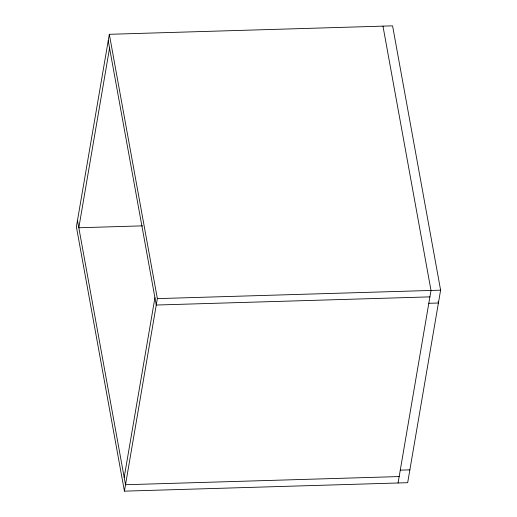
<?xml version="1.0" encoding="UTF-8"?>
<svg xmlns="http://www.w3.org/2000/svg" width="517" height="517" viewBox="0 0 517 517"><rect width="100%" height="100%" fill="white"/><g stroke="black" fill="none" stroke-linecap="round" stroke-linejoin="round"><path stroke-width="0.78" d="M109.326 34.303L76.387 226.834L124.423 491.15L407.674 482.697L440.613 290.166L392.577 25.85L109.326 34.303L157.362 298.619L124.423 491.15M109.565 48.062L78.823 227.758L142.589 225.851M124.19 477.391L154.932 297.695M398.071 482.988L431.01 290.457L382.974 26.134M157.362 298.619L440.613 290.166M429.911 296.874L156.263 305.036L108.227 40.72M428.813 303.292L438.416 303.007L438.132 301.456M400.268 470.153L409.865 469.863M399.169 476.571L125.521 484.733L77.485 220.41"/></g></svg>
